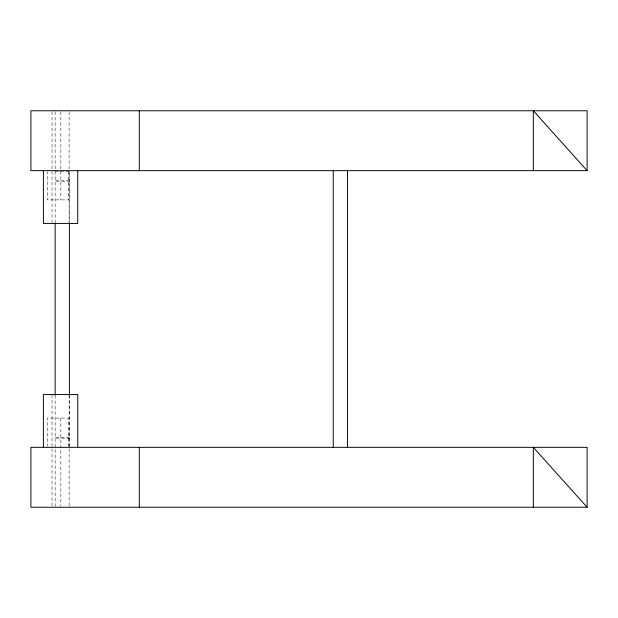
<?xml version="1.0" encoding="UTF-8"?>
<svg xmlns="http://www.w3.org/2000/svg" width="618" height="618" viewBox="0 0 618 618"><rect width="100%" height="100%" fill="white"/><g stroke="black" fill="none" stroke-linecap="round" stroke-linejoin="round"><path stroke-width="0.46" stroke-dasharray="3.09 2.32" d="M55.141 171.572L69.409 171.572L69.409 222.719M69.409 180.757L55.141 180.757L55.18 181.53L69.409 181.553M69.409 437.351L55.141 437.351L55.141 438.154L69.409 438.154M69.409 395.281L69.409 448.143M69.1 111.727L69.1 223.43M69.123 394.57L69.123 506.273M68.76 171.603L68.76 199.9L47.231 199.9L47.231 171.603M68.76 446.397L68.76 418.1L47.231 418.1L47.231 446.397M60.85 111.727L60.85 199.9M60.85 418.1L60.85 506.273M55.141 111.727L55.141 222.719M55.141 395.281L55.141 506.273M52.036 111.727L52.036 222.465M52.012 394.57L52.012 506.273"/><path stroke-width="0.93" d="M587.1 170.661L30.9 170.661L30.9 110.761L587.1 110.761L587.1 170.661L533.334 110.761L533.334 170.661M587.1 507.239L30.9 507.239L30.9 447.339L587.1 447.339L587.1 507.239L533.334 447.339L533.334 507.239M347.509 170.661L347.509 447.339M333.241 170.661L333.241 447.339M139.289 110.761L139.289 170.661M139.289 447.339L139.289 507.239M77.737 170.661L77.737 223.43L43.399 223.43L43.399 170.661M77.752 447.339L77.752 394.57L43.384 394.57L43.384 447.339M69.409 223.198L69.409 394.91M55.141 223.198L55.141 394.91"/></g></svg>
